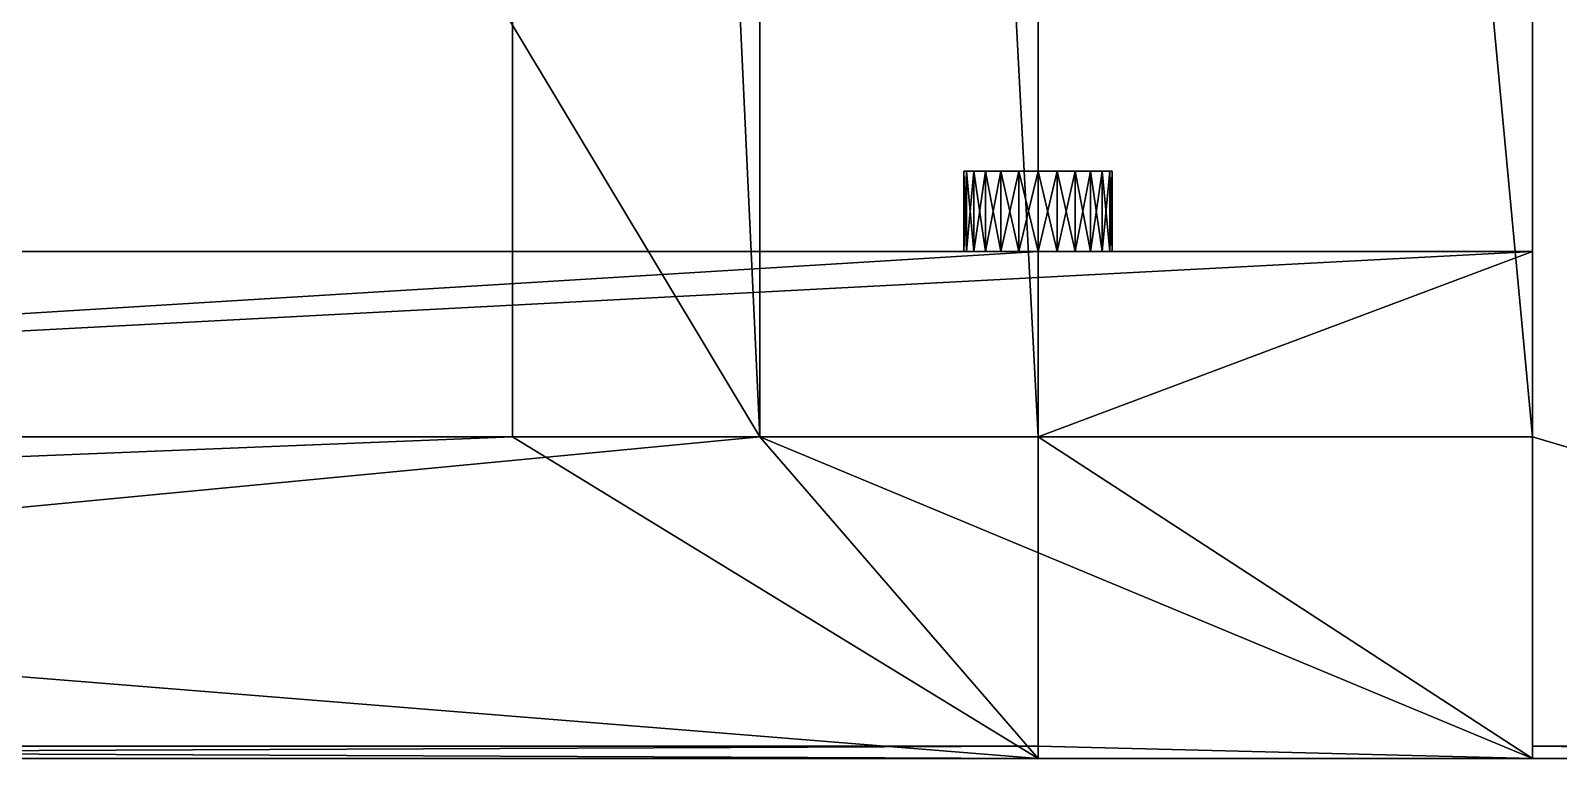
# Model space of a CAD drawing. Header units: millimetres. Extents: x -2 to 845, y -2 to 957.
# Drawn here: x 427 to 674.2, y -2 to 115.7 of the extents above; entities that cross this region are included whole.
import ezdxf

# ---------------------------------------------------------------- set-up
doc = ezdxf.new("R2010")
doc.units = ezdxf.units.MM
doc.header["$LTSCALE"] = 25.4

msp = doc.modelspace()

# ---------------------------------------------------------------- linework, layer by layer
for p, q in [((505, 905, 25), (505, 50, 25)), ((505, 905), (505, 50)), ((505, 905, 25), (505, 50, 25)), ((545, 50), (545, 905)), ((545, 50, 25), (545, 905, 25)), ((545, 50, 25), (545, 905, 25)), ((545, 50, -2), (545, 905, -2)), ((545, 50, -2), (545, 905, -2)), ((545, 50, -2), (545, 905, -2)), ((578, 80, 322), (578, 93, 322)), ((578, 80, 322), (578, 93, 322)), ((578.41, 80, 318.89), (578.41, 93, 318.89)), ((578.41, 80, 318.89), (578.41, 93, 318.89)), ((578.41, 80, 325.11), (578.41, 93, 325.11)), ((578.41, 80, 325.11), (578.41, 93, 325.11)), ((579.61, 80, 316), (579.61, 93, 316)), ((579.61, 80, 316), (579.61, 93, 316)), ((579.61, 80, 328), (579.61, 93, 328)), ((579.61, 80, 328), (579.61, 93, 328)), ((581.51, 80, 313.51), (581.51, 93, 313.51)), ((581.51, 80, 313.51), (581.51, 93, 313.51)), ((581.51, 80, 330.49), (581.51, 93, 330.49)), ((581.51, 80, 330.49), (581.51, 93, 330.49)), ((584, 80, 311.61), (584, 93, 311.61)), ((584, 80, 311.61), (584, 93, 311.61)), ((584, 80, 332.39), (584, 93, 332.39)), ((584, 80, 332.39), (584, 93, 332.39)), ((586.89, 80, 310.41), (586.89, 93, 310.41)), ((586.89, 80, 310.41), (586.89, 93, 310.41)), ((586.89, 80, 333.59), (586.89, 93, 333.59)), ((586.89, 80, 333.59), (586.89, 93, 333.59)), ((590, 80, 310), (590, 93, 310)), ((590, 80, 310), (590, 93, 310)), ((590, 80, 334), (590, 93, 334)), ((590, 80, 334), (590, 93, 334)), ((593.11, 80, 310.41), (593.11, 93, 310.41)), ((593.11, 80, 310.41), (593.11, 93, 310.41)), ((593.11, 80, 333.59), (593.11, 93, 333.59)), ((593.11, 80, 333.59), (593.11, 93, 333.59)), ((596, 80, 311.61), (596, 93, 311.61)), ((596, 80, 332.39), (596, 93, 332.39)), ((596, 80, 332.39), (596, 93, 332.39)), ((596, 80, 311.61), (596, 93, 311.61)), ((598.49, 80, 330.49), (598.49, 93, 330.49)), ((598.49, 80, 330.49), (598.49, 93, 330.49)), ((598.49, 80, 313.51), (598.49, 93, 313.51)), ((598.49, 80, 313.51), (598.49, 93, 313.51)), ((600.39, 80, 328), (600.39, 93, 328)), ((600.39, 80, 328), (600.39, 93, 328)), ((600.39, 80, 316), (600.39, 93, 316)), ((600.39, 80, 316), (600.39, 93, 316)), ((601.59, 80, 325.11), (601.59, 93, 325.11)), ((601.59, 80, 325.11), (601.59, 93, 325.11)), ((601.59, 80, 318.89), (601.59, 93, 318.89)), ((601.59, 80, 318.89), (601.59, 93, 318.89)), ((602, 80, 322), (602, 93, 322)), ((602, 80, 322), (602, 93, 322)), ((590, 80, 307), (50, 80, 307)), ((50, 80, 338.01), (670, 80, 338.01)), ((590, 80, 307), (50, 80, 307)), ((50, 80, 338.01), (670, 80, 338.01)), ((670, 80, 307), (590, 80, 307)), ((590, 50, 307), (590, 80, 307)), ((670, 80, 307), (590, 80, 307)), ((590, 50, 307), (590, 80, 307)), ((670, 50, 307), (670, 80, 307)), ((670, 80, 307), (670, 80, 338.01)), ((670, 50, 338.01), (670, 80, 338.01)), ((670, 80, 307), (670, 80, 338.01)), ((670, 50, 307), (670, 80, 307)), ((670, 50, 338.01), (670, 80, 338.01)), ((100, 50, 25), (505, 50, 25)), ((100, 50, 25), (505, 50, 25)), ((100, 50), (505, 50)), ((590, 50, 307), (100, 50, 307)), ((100, 50, 338.01), (590, 50, 338.01)), ((590, 50, 307), (100, 50, 307)), ((100, 50, 338.01), (590, 50, 338.01)), ((505, 50), (505, 50, 25)), ((505, 50), (505, 50, 25)), ((545, 50), (590, 50)), ((545, 50, 25), (590, 50, 25)), ((545, 50), (545, 50, 25)), ((545, 50), (545, 50, -2)), ((545, 50, 25), (590, 50, 25)), ((545, 50), (545, 50, 25)), ((545, 50), (545, 50, -2)), ((545, 50, -2), (590, 50, -2)), ((545, 50, -2), (590, 50, -2)), ((545, 50, -2), (590, 50, -2)), ((590, 50, 350), (590, 0, 350)), ((670, 50, 350), (590, 50, 350)), ((590, 50), (590, 0)), ((670, 50), (590, 50)), ((590, -2, 25), (590, 50, 25)), ((590, 50, 25), (590, 50, 307)), ((590, 50), (590, 50, -2)), ((670, 50), (590, 50)), ((670, 50, 307), (590, 50, 307)), ((590, 50, 338.01), (670, 50, 338.01)), ((590, 50, 338.01), (590, 50, 350)), ((670, 50, 350), (590, 50, 350)), ((670, 50, 307), (590, 50, 307)), ((590, 50, 338.01), (670, 50, 338.01)), ((590, 50, 350), (590, 0, 350)), ((590, 50, 338.01), (590, 50, 350)), ((590, 50, 307), (590, 50, 338.01)), ((590, 50, 25), (590, 50, 307)), ((590, -2, 25), (590, 50, 25)), ((590, 50, 307), (590, 50, 338.01)), ((670, 50), (590, 50)), ((590, 50), (590, 50, -2)), ((670, 50, -2), (590, 50, -2)), ((670, 50, -2), (590, 50, -2)), ((670, 50, -2), (590, 50, -2)), ((670, 0, 350), (670, 50, 350)), ((670, 0, 350), (670, 50, 350)), ((670, 0), (670, 50)), ((670, 50), (670, 50, 307)), ((670, 50, 338.01), (670, 50, 350)), ((670, 0), (670, 50)), ((670, 50), (670, 50, 307)), ((670, 50, 338.01), (670, 50, 350)), ((670, 50), (670, 50, -2)), ((670, 0), (670, 50)), ((670, 50), (670, 50, -2)), ((670, 0, -2), (670, 50, -2)), ((670, 0, -2), (670, 50, -2)), ((670, 0, -2), (670, 50, -2)), ((590, 0), (130, 0)), ((590, 0, 350), (130, 0, 350)), ((590, 0, 350), (590, -2, 350)), ((590, 0), (590, -2)), ((590, 0, 350), (590, -2, 350)), ((590, 0), (590, -2)), ((590, 0, 350), (590, -2, 350)), ((670, 0, 350), (670, -2, 350)), ((670, 0, 350), (670, 0)), ((670, 0), (670, -2)), ((670, 0, 350), (670, 0)), ((845, 0, 350), (670, 0, 350)), ((670, 0), (845, 0)), ((845, 0, 350), (670, 0, 350)), ((670, 0, 350), (670, -2, 350)), ((670, 0), (670, -2)), ((670, 0, 350), (670, 0)), ((670, 0, 350), (670, -2, 350)), ((670, 0), (670, 0, -2)), ((670, 0), (670, -2)), ((670, 0), (670, 0, -2)), ((670, 0, -2), (670, -2, -2)), ((670, 0, -2), (670, -2, -2)), ((670, 0, -2), (670, -2, -2)), ((670, -2, -2), (0, -2, -2)), ((130, -2, 25), (590, -2, 25)), ((590, -2), (130, -2)), ((130, -2, 25), (590, -2, 25)), ((590, -2), (130, -2)), ((590, -2, 350), (130, -2, 350)), ((130, -2, 25), (590, -2, 25)), ((590, -2, 350), (130, -2, 350)), ((590, -2, 350), (670, -2, 350)), ((590, -2), (670, -2)), ((590, -2, 25), (590, -2, 350)), ((590, -2), (590, -2, 25)), ((590, -2, 25), (590, -2, 350)), ((590, -2), (670, -2)), ((590, -2, 350), (670, -2, 350)), ((590, -2, 25), (590, -2, 350)), ((590, -2), (590, -2, 25)), ((670, -2, 350), (670, -2)), ((670, -2), (670, -2, -2)), ((670, -2), (845, -2)), ((845, -2, -2), (670, -2, -2)), ((845, -2, 350), (670, -2, 350)), ((670, -2, 350), (670, -2)), ((670, -2), (670, -2, -2)), ((845, -2, -2), (670, -2, -2)), ((670, -2), (845, -2)), ((670, -2, 350), (670, -2)), ((845, -2, 350), (670, -2, 350))]:
    msp.add_line(p, q)
at = {"extrusion": (0, -1, 0)}
for centre in [(590, 322, -93), (590, 322, -93), (590, 322, -93), (590, 322, -93), (590, 322, -93), (590, 322, -93), (590, 322, -93), (590, 322, -93), (590, 322, -93), (590, 322, -93), (590, 322, -93), (590, 322, -93), (590, 322, -93), (590, 322, -93), (590, 322, -93), (590, 322, -93), (590, 322, -93), (590, 322, -93), (590, 322, -93), (590, 322, -93), (590, 322, -93), (590, 322, -93), (590, 322, -93), (590, 322, -93), (590, 322, -93), (590, 322, -80), (590, 322, -80), (590, 322, -80), (590, 322, -80), (590, 322, -80), (590, 322, -80), (590, 322, -80), (590, 322, -80), (590, 322, -80), (590, 322, -80), (590, 322, -80), (590, 322, -80), (590, 322, -80), (590, 322, -80), (590, 322, -80), (590, 322, -80), (590, 322, -80), (590, 322, -80), (590, 322, -80), (590, 322, -80), (590, 322, -80), (590, 322, -80), (590, 322, -80), (590, 322, -80), (590, 322, -80)]:
    msp.add_circle(centre, 12, dxfattribs=at)

# ---------------------------------------------------------------- meshes
mesh = msp.add_polyface()
corners = [(0, -2, -2), (545, 50, -2), (0, 957, -2), (670, -2, -2), (590, 50, -2), (670, 50, -2), (670, 0, -2), (670, 955, -2), (845, 957, -2), (545, 905, -2), (590, 905, -2), (670, 905, -2), (845, 955, -2)]
mesh.append_faces([[corners[k] for k in face] for face in [(5, 3, 6), (7, 10, 11), (8, 7, 12)]], dxfattribs={"vtx0": -1})
mesh.append_faces([[corners[k] for k in face] for face in [(0, 1, 2), (1, 3, 4), (4, 3, 5), (2, 7, 8), (9, 2, 1)]], dxfattribs={"vtx0": -1, "vtx1": -1})
mesh.append_faces([[corners[k] for k in face] for face in [(7, 2, 9)]], dxfattribs={"vtx0": -1, "vtx1": -1, "vtx2": -1})
mesh.append_faces([[corners[k] for k in face] for face in [(1, 0, 3), (7, 9, 10)]], dxfattribs={"vtx0": -1, "vtx2": -1})
mesh = msp.add_polyface()
corners = [(590, -2, 25), (130, 35, 25), (130, -2, 25), (505, 50, 25), (545, 50, 25), (505, 905, 25), (590, 50, 25), (100, 920, 25), (100, 905, 25), (130, 920, 25), (130, 955, 25), (590, 955, 25), (545, 905, 25), (590, 905, 25), (100, 50, 25), (100, 35, 25)]
mesh.append_faces([[corners[k] for k in face] for face in [(0, 1, 2), (4, 0, 6), (5, 7, 8), (11, 12, 13), (1, 14, 15)]], dxfattribs={"vtx0": -1})
mesh.append_faces([[corners[k] for k in face] for face in [(3, 4, 5), (7, 5, 9), (9, 5, 10), (10, 5, 11), (12, 5, 4), (14, 1, 3)]], dxfattribs={"vtx0": -1, "vtx1": -1})
mesh.append_faces([[corners[k] for k in face] for face in [(1, 0, 3), (3, 0, 4), (11, 5, 12)]], dxfattribs={"vtx0": -1, "vtx1": -1, "vtx2": -1})
mesh = msp.add_polyface()
corners = [(845, -2, -2), (670, 0, -2), (670, -2, -2), (670, 50, -2), (670, 905, -2), (670, 955, -2), (845, 955, -2), (845, 0, -2), (590, 50, -2), (545, 905, -2), (545, 50, -2), (590, 905, -2)]
mesh.append_faces([[corners[k] for k in face] for face in [(0, 1, 2), (6, 0, 7), (8, 9, 10)]], dxfattribs={"vtx0": -1})
mesh.append_faces([[corners[k] for k in face] for face in [(1, 0, 3), (4, 0, 5), (5, 0, 6), (9, 8, 11), (11, 3, 4)]], dxfattribs={"vtx0": -1, "vtx1": -1})
mesh.append_faces([[corners[k] for k in face] for face in [(3, 0, 4)]], dxfattribs={"vtx0": -1, "vtx1": -1, "vtx2": -1})
mesh.append_faces([[corners[k] for k in face] for face in [(11, 8, 3)]], dxfattribs={"vtx0": -1, "vtx2": -1})
mesh = msp.add_polyface()
corners = [(505, 905, 25), (505, 50), (505, 50, 25), (505, 905)]
mesh.append_faces([[corners[k] for k in face] for face in [(0, 1, 2), (1, 0, 3)]], dxfattribs={"vtx0": -1})
mesh = msp.add_polyface()
corners = [(545, 905, 25), (545, 50), (545, 50, 25), (545, 50, -2), (545, 905, -2), (545, 905)]
mesh.append_faces([[corners[k] for k in face] for face in [(0, 1, 2), (4, 0, 5)]], dxfattribs={"vtx0": -1})
mesh.append_faces([[corners[k] for k in face] for face in [(1, 0, 3), (3, 0, 4)]], dxfattribs={"vtx0": -1, "vtx1": -1})
mesh = msp.add_polyface()
corners = [(586.89, 93, 310.41), (593.11, 93, 310.41), (590, 93, 310), (584, 93, 311.61), (596, 93, 311.61), (581.51, 93, 313.51), (598.49, 93, 313.51), (579.61, 93, 316), (600.39, 93, 316), (578.41, 93, 318.89), (601.59, 93, 318.89), (578, 93, 322), (602, 93, 322), (578.41, 93, 325.11), (601.59, 93, 325.11), (600.39, 93, 328), (579.61, 93, 328), (581.51, 93, 330.49), (598.49, 93, 330.49), (584, 93, 332.39), (596, 93, 332.39), (586.89, 93, 333.59), (593.11, 93, 333.59), (590, 93, 334)]
mesh.append_faces([[corners[k] for k in face] for face in [(0, 1, 2), (22, 21, 23)]], dxfattribs={"vtx0": -1})
mesh.append_faces([[corners[k] for k in face] for face in [(1, 3, 4), (4, 5, 6), (6, 7, 8), (8, 9, 10), (10, 11, 12), (12, 13, 14), (14, 13, 15), (15, 17, 18), (18, 19, 20), (20, 21, 22)]], dxfattribs={"vtx0": -1, "vtx1": -1})
mesh.append_faces([[corners[k] for k in face] for face in [(1, 0, 3), (4, 3, 5), (6, 5, 7), (8, 7, 9), (10, 9, 11), (12, 11, 13), (15, 13, 16), (15, 16, 17), (18, 17, 19), (20, 19, 21)]], dxfattribs={"vtx0": -1, "vtx2": -1})
mesh = msp.add_polyface()
corners = [(578, 93, 322), (578.41, 80, 318.89), (578, 80, 322), (578.41, 93, 318.89)]
mesh.append_faces([[corners[k] for k in face] for face in [(0, 1, 2), (1, 0, 3)]], dxfattribs={"vtx0": -1})
mesh = msp.add_polyface()
corners = [(578.41, 93, 325.11), (578, 80, 322), (578.41, 80, 325.11), (578, 93, 322)]
mesh.append_faces([[corners[k] for k in face] for face in [(0, 1, 2), (1, 0, 3)]], dxfattribs={"vtx0": -1})
mesh = msp.add_polyface()
corners = [(578.41, 93, 318.89), (579.61, 80, 316), (578.41, 80, 318.89), (579.61, 93, 316)]
mesh.append_faces([[corners[k] for k in face] for face in [(0, 1, 2), (1, 0, 3)]], dxfattribs={"vtx0": -1})
mesh = msp.add_polyface()
corners = [(579.61, 93, 328), (578.41, 80, 325.11), (579.61, 80, 328), (578.41, 93, 325.11)]
mesh.append_faces([[corners[k] for k in face] for face in [(0, 1, 2), (1, 0, 3)]], dxfattribs={"vtx0": -1})
mesh = msp.add_polyface()
corners = [(579.61, 93, 316), (581.51, 80, 313.51), (579.61, 80, 316), (581.51, 93, 313.51)]
mesh.append_faces([[corners[k] for k in face] for face in [(0, 1, 2), (1, 0, 3)]], dxfattribs={"vtx0": -1})
mesh = msp.add_polyface()
corners = [(581.51, 93, 330.49), (579.61, 80, 328), (581.51, 80, 330.49), (579.61, 93, 328)]
mesh.append_faces([[corners[k] for k in face] for face in [(0, 1, 2), (1, 0, 3)]], dxfattribs={"vtx0": -1})
mesh = msp.add_polyface()
corners = [(584, 93, 311.61), (581.51, 80, 313.51), (581.51, 93, 313.51), (584, 80, 311.61)]
mesh.append_faces([[corners[k] for k in face] for face in [(0, 1, 2), (1, 0, 3)]], dxfattribs={"vtx0": -1})
mesh = msp.add_polyface()
corners = [(584, 80, 332.39), (581.51, 93, 330.49), (581.51, 80, 330.49), (584, 93, 332.39)]
mesh.append_faces([[corners[k] for k in face] for face in [(0, 1, 2), (1, 0, 3)]], dxfattribs={"vtx0": -1})
mesh = msp.add_polyface()
corners = [(586.89, 93, 310.41), (584, 80, 311.61), (584, 93, 311.61), (586.89, 80, 310.41)]
mesh.append_faces([[corners[k] for k in face] for face in [(0, 1, 2), (1, 0, 3)]], dxfattribs={"vtx0": -1})
mesh = msp.add_polyface()
corners = [(586.89, 80, 333.59), (584, 93, 332.39), (584, 80, 332.39), (586.89, 93, 333.59)]
mesh.append_faces([[corners[k] for k in face] for face in [(0, 1, 2), (1, 0, 3)]], dxfattribs={"vtx0": -1})
mesh = msp.add_polyface()
corners = [(590, 93, 310), (586.89, 80, 310.41), (586.89, 93, 310.41), (590, 80, 310)]
mesh.append_faces([[corners[k] for k in face] for face in [(0, 1, 2), (1, 0, 3)]], dxfattribs={"vtx0": -1})
mesh = msp.add_polyface()
corners = [(590, 80, 334), (586.89, 93, 333.59), (586.89, 80, 333.59), (590, 93, 334)]
mesh.append_faces([[corners[k] for k in face] for face in [(0, 1, 2), (1, 0, 3)]], dxfattribs={"vtx0": -1})
mesh = msp.add_polyface()
corners = [(593.11, 93, 310.41), (590, 80, 310), (590, 93, 310), (593.11, 80, 310.41)]
mesh.append_faces([[corners[k] for k in face] for face in [(0, 1, 2), (1, 0, 3)]], dxfattribs={"vtx0": -1})
mesh = msp.add_polyface()
corners = [(593.11, 80, 333.59), (590, 93, 334), (590, 80, 334), (593.11, 93, 333.59)]
mesh.append_faces([[corners[k] for k in face] for face in [(0, 1, 2), (1, 0, 3)]], dxfattribs={"vtx0": -1})
mesh = msp.add_polyface()
corners = [(596, 93, 311.61), (593.11, 80, 310.41), (593.11, 93, 310.41), (596, 80, 311.61)]
mesh.append_faces([[corners[k] for k in face] for face in [(0, 1, 2), (1, 0, 3)]], dxfattribs={"vtx0": -1})
mesh = msp.add_polyface()
corners = [(596, 80, 332.39), (593.11, 93, 333.59), (593.11, 80, 333.59), (596, 93, 332.39)]
mesh.append_faces([[corners[k] for k in face] for face in [(0, 1, 2), (1, 0, 3)]], dxfattribs={"vtx0": -1})
mesh = msp.add_polyface()
corners = [(598.49, 80, 330.49), (596, 93, 332.39), (596, 80, 332.39), (598.49, 93, 330.49)]
mesh.append_faces([[corners[k] for k in face] for face in [(0, 1, 2), (1, 0, 3)]], dxfattribs={"vtx0": -1})
mesh = msp.add_polyface()
corners = [(598.49, 93, 313.51), (596, 80, 311.61), (596, 93, 311.61), (598.49, 80, 313.51)]
mesh.append_faces([[corners[k] for k in face] for face in [(0, 1, 2), (1, 0, 3)]], dxfattribs={"vtx0": -1})
mesh = msp.add_polyface()
corners = [(600.39, 93, 328), (598.49, 80, 330.49), (600.39, 80, 328), (598.49, 93, 330.49)]
mesh.append_faces([[corners[k] for k in face] for face in [(0, 1, 2), (1, 0, 3)]], dxfattribs={"vtx0": -1})
mesh = msp.add_polyface()
corners = [(598.49, 93, 313.51), (600.39, 80, 316), (598.49, 80, 313.51), (600.39, 93, 316)]
mesh.append_faces([[corners[k] for k in face] for face in [(0, 1, 2), (1, 0, 3)]], dxfattribs={"vtx0": -1})
mesh = msp.add_polyface()
corners = [(601.59, 93, 325.11), (600.39, 80, 328), (601.59, 80, 325.11), (600.39, 93, 328)]
mesh.append_faces([[corners[k] for k in face] for face in [(0, 1, 2), (1, 0, 3)]], dxfattribs={"vtx0": -1})
mesh = msp.add_polyface()
corners = [(600.39, 93, 316), (601.59, 80, 318.89), (600.39, 80, 316), (601.59, 93, 318.89)]
mesh.append_faces([[corners[k] for k in face] for face in [(0, 1, 2), (1, 0, 3)]], dxfattribs={"vtx0": -1})
mesh = msp.add_polyface()
corners = [(602, 93, 322), (601.59, 80, 325.11), (602, 80, 322), (601.59, 93, 325.11)]
mesh.append_faces([[corners[k] for k in face] for face in [(0, 1, 2), (1, 0, 3)]], dxfattribs={"vtx0": -1})
mesh = msp.add_polyface()
corners = [(601.59, 93, 318.89), (602, 80, 322), (601.59, 80, 318.89), (602, 93, 322)]
mesh.append_faces([[corners[k] for k in face] for face in [(0, 1, 2), (1, 0, 3)]], dxfattribs={"vtx0": -1})
mesh = msp.add_polyface()
corners = [(50, 80, 338.01), (590, 80, 307), (50, 80, 307), (590, 80, 310), (586.89, 80, 310.41), (584, 80, 311.61), (581.51, 80, 313.51), (579.61, 80, 316), (578.41, 80, 318.89), (578, 80, 322), (578.41, 80, 325.11), (579.61, 80, 328), (581.51, 80, 330.49), (584, 80, 332.39), (586.89, 80, 333.59), (590, 80, 334), (670, 80, 338.01), (670, 80, 307), (593.11, 80, 310.41), (596, 80, 311.61), (598.49, 80, 313.51), (600.39, 80, 316), (601.59, 80, 318.89), (602, 80, 322), (601.59, 80, 325.11), (600.39, 80, 328), (598.49, 80, 330.49), (596, 80, 332.39), (593.11, 80, 333.59)]
mesh.append_faces([[corners[k] for k in face] for face in [(0, 1, 2), (1, 16, 17)]], dxfattribs={"vtx0": -1})
mesh.append_faces([[corners[k] for k in face] for face in [(3, 0, 4), (4, 0, 5), (5, 0, 6), (6, 0, 7), (7, 0, 8), (8, 0, 9), (9, 0, 10), (10, 0, 11), (11, 0, 12), (12, 0, 13), (13, 0, 14), (14, 0, 15), (18, 1, 3), (16, 15, 0)]], dxfattribs={"vtx0": -1, "vtx1": -1})
mesh.append_faces([[corners[k] for k in face] for face in [(1, 0, 3), (16, 1, 18)]], dxfattribs={"vtx0": -1, "vtx1": -1, "vtx2": -1})
mesh.append_faces([[corners[k] for k in face] for face in [(16, 18, 19), (16, 19, 20), (16, 20, 21), (16, 21, 22), (16, 22, 23), (16, 23, 24), (16, 24, 25), (16, 25, 26), (16, 26, 27), (16, 27, 28), (16, 28, 15)]], dxfattribs={"vtx0": -1, "vtx2": -1})
mesh = msp.add_polyface()
corners = [(50, 80, 307), (100, 50, 307), (50, 50, 307), (590, 80, 307), (590, 50, 307)]
mesh.append_faces([[corners[k] for k in face] for face in [(0, 1, 2), (1, 3, 4)]], dxfattribs={"vtx0": -1})
mesh.append_faces([[corners[k] for k in face] for face in [(1, 0, 3)]], dxfattribs={"vtx0": -1, "vtx2": -1})
mesh = msp.add_polyface()
corners = [(100, 50, 338.01), (50, 80, 338.01), (50, 50, 338.01), (670, 80, 338.01), (590, 50, 338.01), (670, 50, 338.01)]
mesh.append_faces([[corners[k] for k in face] for face in [(0, 1, 2), (3, 4, 5)]], dxfattribs={"vtx0": -1})
mesh.append_faces([[corners[k] for k in face] for face in [(1, 0, 3)]], dxfattribs={"vtx0": -1, "vtx1": -1})
mesh.append_faces([[corners[k] for k in face] for face in [(3, 0, 4)]], dxfattribs={"vtx0": -1, "vtx2": -1})
mesh = msp.add_polyface()
corners = [(670, 80, 307), (590, 50, 307), (590, 80, 307), (670, 50, 307)]
mesh.append_faces([[corners[k] for k in face] for face in [(0, 1, 2), (1, 0, 3)]], dxfattribs={"vtx0": -1})
mesh = msp.add_polyface()
corners = [(670, 80, 307), (670, 50, 338.01), (670, 50, 307), (670, 80, 338.01), (670, 50), (670, 0, 350), (670, 0), (670, 50, 350)]
mesh.append_faces([[corners[k] for k in face] for face in [(1, 0, 3), (4, 5, 6)]], dxfattribs={"vtx0": -1})
mesh.append_faces([[corners[k] for k in face] for face in [(0, 1, 2), (5, 4, 7), (7, 2, 1)]], dxfattribs={"vtx0": -1, "vtx1": -1})
mesh.append_faces([[corners[k] for k in face] for face in [(7, 4, 2)]], dxfattribs={"vtx0": -1, "vtx2": -1})
mesh = msp.add_polyface()
corners = [(65, 50, 25), (100, 50), (65, 50), (505, 50), (100, 50, 25), (505, 50, 25), (50, 50, 307), (50, 50, 25), (100, 50, 307)]
mesh.append_faces([[corners[k] for k in face] for face in [(0, 1, 2), (3, 4, 5), (6, 0, 7), (4, 6, 8)]], dxfattribs={"vtx0": -1})
mesh.append_faces([[corners[k] for k in face] for face in [(1, 0, 3)]], dxfattribs={"vtx0": -1, "vtx1": -1})
mesh.append_faces([[corners[k] for k in face] for face in [(3, 0, 4), (0, 6, 4)]], dxfattribs={"vtx0": -1, "vtx1": -1, "vtx2": -1})
mesh = msp.add_polyface()
corners = [(100, 50, 338.01), (590, 50, 307), (100, 50, 307), (590, 50, 338.01)]
mesh.append_faces([[corners[k] for k in face] for face in [(0, 1, 2), (1, 0, 3)]], dxfattribs={"vtx0": -1})
mesh = msp.add_polyface()
corners = [(590, 50), (545, 50, -2), (590, 50, -2), (545, 50), (670, 50, 307), (670, 50), (590, 50, 25), (590, 50, 307), (545, 50, 25)]
mesh.append_faces([[corners[k] for k in face] for face in [(0, 1, 2), (4, 0, 5), (6, 4, 7)]], dxfattribs={"vtx0": -1})
mesh.append_faces([[corners[k] for k in face] for face in [(1, 0, 3)]], dxfattribs={"vtx0": -1, "vtx1": -1})
mesh.append_faces([[corners[k] for k in face] for face in [(0, 4, 6), (0, 6, 3)]], dxfattribs={"vtx0": -1, "vtx1": -1, "vtx2": -1})
mesh.append_faces([[corners[k] for k in face] for face in [(8, 3, 6)]], dxfattribs={"vtx1": -1})
mesh = msp.add_polyface()
corners = [(670, -2, 350), (590, 0, 350), (590, -2, 350), (590, 50, 350), (670, 50, 350), (670, 0, 350)]
mesh.append_faces([[corners[k] for k in face] for face in [(0, 1, 2), (4, 0, 5)]], dxfattribs={"vtx0": -1})
mesh.append_faces([[corners[k] for k in face] for face in [(1, 0, 3), (3, 0, 4)]], dxfattribs={"vtx0": -1, "vtx1": -1})
mesh = msp.add_polyface()
corners = [(670, -2), (590, 0), (590, -2), (590, 50), (670, 50), (670, 0)]
mesh.append_faces([[corners[k] for k in face] for face in [(0, 1, 2), (4, 0, 5)]], dxfattribs={"vtx0": -1})
mesh.append_faces([[corners[k] for k in face] for face in [(1, 0, 3), (3, 0, 4)]], dxfattribs={"vtx0": -1, "vtx1": -1})
mesh = msp.add_polyface()
corners = [(590, 50, 350), (670, 50, 338.01), (590, 50, 338.01), (670, 50, 350)]
mesh.append_faces([[corners[k] for k in face] for face in [(0, 1, 2), (1, 0, 3)]], dxfattribs={"vtx0": -1})
mesh = msp.add_polyface()
corners = [(590, 0, 350), (590, -2, 25), (590, -2, 350), (590, 50, 25), (590, 50, 350), (590, 50, 338.01), (590, 50, 307)]
mesh.append_faces([[corners[k] for k in face] for face in [(0, 1, 2), (3, 5, 6)]], dxfattribs={"vtx0": -1})
mesh.append_faces([[corners[k] for k in face] for face in [(1, 0, 3)]], dxfattribs={"vtx0": -1, "vtx1": -1})
mesh.append_faces([[corners[k] for k in face] for face in [(3, 0, 4), (3, 4, 5)]], dxfattribs={"vtx0": -1, "vtx2": -1})
mesh = msp.add_polyface()
corners = [(670, 50), (590, 50, -2), (670, 50, -2), (590, 50)]
mesh.append_faces([[corners[k] for k in face] for face in [(0, 1, 2), (1, 0, 3)]], dxfattribs={"vtx0": -1})
mesh = msp.add_polyface()
corners = [(670, 50), (670, 0, -2), (670, 0), (670, 50, -2)]
mesh.append_faces([[corners[k] for k in face] for face in [(0, 1, 2), (1, 0, 3)]], dxfattribs={"vtx0": -1})
mesh = msp.add_polyface()
corners = [(590, 0), (130, -2), (130, 0), (590, -2)]
mesh.append_faces([[corners[k] for k in face] for face in [(0, 1, 2), (1, 0, 3)]], dxfattribs={"vtx0": -1})
mesh = msp.add_polyface()
corners = [(590, -2, 350), (130, 0, 350), (130, -2, 350), (590, 0, 350)]
mesh.append_faces([[corners[k] for k in face] for face in [(0, 1, 2), (1, 0, 3)]], dxfattribs={"vtx0": -1})
mesh = msp.add_polyface()
corners = [(670, 0, 350), (845, 0), (670, 0), (845, 0, 350)]
mesh.append_faces([[corners[k] for k in face] for face in [(0, 1, 2), (1, 0, 3)]], dxfattribs={"vtx0": -1})
mesh = msp.add_polyface()
corners = [(845, -2, 350), (670, 0, 350), (670, -2, 350), (845, 0, 350)]
mesh.append_faces([[corners[k] for k in face] for face in [(0, 1, 2), (1, 0, 3)]], dxfattribs={"vtx0": -1})
mesh = msp.add_polyface()
corners = [(670, 0), (670, -2, 350), (670, -2), (670, 0, 350)]
mesh.append_faces([[corners[k] for k in face] for face in [(0, 1, 2), (1, 0, 3)]], dxfattribs={"vtx0": -1})
mesh = msp.add_polyface()
corners = [(670, 0), (670, -2, -2), (670, -2), (670, 0, -2)]
mesh.append_faces([[corners[k] for k in face] for face in [(0, 1, 2), (1, 0, 3)]], dxfattribs={"vtx0": -1})
mesh = msp.add_polyface()
corners = [(590, -2, 25), (130, -2), (590, -2), (130, -2, 25)]
mesh.append_faces([[corners[k] for k in face] for face in [(0, 1, 2), (1, 0, 3)]], dxfattribs={"vtx0": -1})
mesh = msp.add_polyface()
corners = [(590, -2, 350), (130, -2, 25), (590, -2, 25), (130, -2, 350)]
mesh.append_faces([[corners[k] for k in face] for face in [(0, 1, 2), (1, 0, 3)]], dxfattribs={"vtx0": -1})
mesh = msp.add_polyface()
corners = [(670, -2, 350), (590, -2), (670, -2), (590, -2, 25), (590, -2, 350)]
mesh.append_faces([[corners[k] for k in face] for face in [(0, 1, 2), (3, 0, 4)]], dxfattribs={"vtx0": -1})
mesh.append_faces([[corners[k] for k in face] for face in [(1, 0, 3)]], dxfattribs={"vtx0": -1, "vtx1": -1})
mesh = msp.add_polyface()
corners = [(670, -2), (845, -2, -2), (670, -2, -2), (845, -2)]
mesh.append_faces([[corners[k] for k in face] for face in [(0, 1, 2), (1, 0, 3)]], dxfattribs={"vtx0": -1})
mesh = msp.add_polyface()
corners = [(670, -2, 350), (845, -2), (670, -2), (845, -2, 350)]
mesh.append_faces([[corners[k] for k in face] for face in [(0, 1, 2), (1, 0, 3)]], dxfattribs={"vtx0": -1})

doc.saveas('drawing.dxf')
